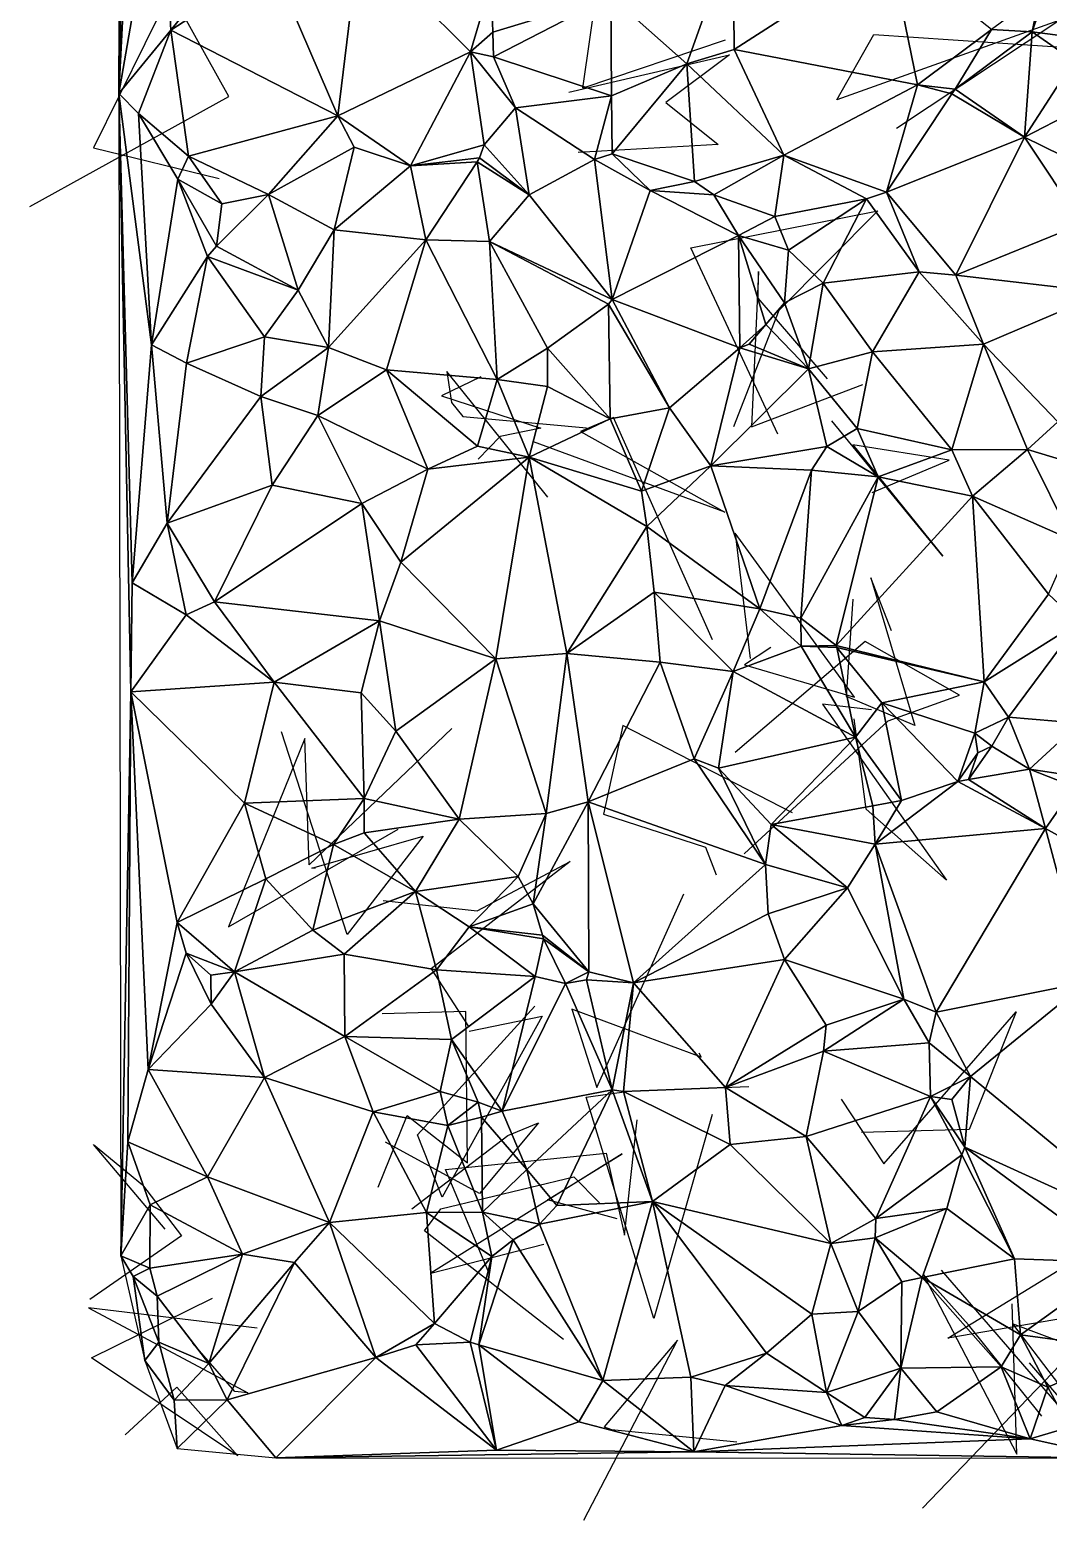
# Model space of a CAD drawing. Header units: metres. Extents: x -15.7 to 15.3, y -15.5 to 15.4.
# Drawn here: x -15.7 to -7.25, y -15.49 to -3.14 of the extents above; entities that cross this region are included whole.
import ezdxf

# ---------------------------------------------------------------- set-up
doc = ezdxf.new("R2010")
doc.units = ezdxf.units.M
doc.layers.add('CRACKS', color=1, linetype='Continuous')
doc.layers.add('STREET_MESH', color=7, linetype='Continuous')

msp = doc.modelspace()

# ---------------------------------------------------------------- linework, layer by layer
at = {"layer": 'CRACKS'}
for points in [[(-9.934, -3.224, 0.1), (-11.114, -3.621, 0.1), (-10.93, -2.331, 0.1), (-11.402, -2.995, 0.1), (-9.987, -2.974, 0.1)], [(-15.702, -4.603, 0.1), (-14.05, -3.69, 0.1), (-14.535, -2.821, 0.1), (-15.174, -4.117, 0.1), (-14.132, -4.371, 0.1)], [(-8.513, -3.954, 0.1), (-7.166, -3.061, 0.1), (-9.009, -3.718, 0.1), (-8.702, -3.178, 0.1), (-7.057, -3.286, 0.1)], [(-11.232, -3.655, 0.1), (-9.898, -3.344, 0.1), (-10.426, -3.739, 0.1), (-9.992, -4.088, 0.1), (-11.154, -4.155, 0.1)], [(-9.497, -6.49, 0.1), (-10.219, -4.944, 0.1), (-8.667, -4.638, 0.1), (-9.488, -5.464, 0.1), (-9.864, -6.429, 0.1)], [(-9.085, -6.032, 0.1), (-9.659, -5.361, 0.1), (-9.658, -5.142, 0.1), (-9.715, -6.428, 0.1), (-8.791, -6.077, 0.1)], [(-11.96, -6.015, 0.1), (-12.288, -6.173, 0.1), (-11.464, -6.44, 0.1), (-11.799, -6.51, 0.1), (-11.982, -6.696, 0.1)], [(-11.405, -7.012, 0.1), (-12.244, -5.971, 0.1), (-12.205, -6.227, 0.1), (-12.109, -6.342, 0.1), (-11.085, -6.437, 0.1)], [(-10.039, -8.194, 0.1), (-10.86, -6.352, 0.1), (-11.134, -6.467, 0.1), (-9.938, -7.137, 0.1), (-11.523, -6.553, 0.1)], [(-8.716, -6.972, 0.1), (-8.076, -6.705, 0.1), (-8.874, -6.579, 0.1), (-8.129, -7.502, 0.1), (-9.049, -6.38, 0.1)], [(-9.555, -8.259, 0.1), (-9.774, -8.402, 0.1), (-8.862, -8.67, 0.1), (-9.851, -7.31, 0.1), (-9.727, -8.349, 0.1)], [(-8.553, -8.121, 0.1), (-8.726, -7.679, 0.1), (-8.361, -8.905, 0.1), (-8.928, -8.664, 0.1), (-8.872, -7.857, 0.1)], [(-9.776, -9.968, 0.1), (-8.583, -8.865, 0.1), (-7.99, -8.653, 0.1), (-8.774, -8.209, 0.1), (-9.851, -9.129, 0.1)], [(-8.72, -8.775, 0.1), (-9.126, -8.728, 0.1), (-8.099, -10.187, 0.1), (-8.765, -9.599, 0.1), (-8.864, -8.849, 0.1)], [(-12.2, -8.929, 0.1), (-13.385, -10.059, 0.1), (-13.421, -9.011, 0.1), (-14.054, -10.573, 0.1), (-12.646, -9.764, 0.1)], [(-13.332, -10.087, 0.1), (-13.361, -10.087, 0.1), (-12.44, -9.823, 0.1), (-13.068, -10.637, 0.1), (-13.615, -8.956, 0.1)], [(-9.375, -9.629, 0.1), (-10.782, -8.903, 0.1), (-10.944, -9.64, 0.1), (-10.097, -9.913, 0.1), (-10.008, -10.141, 0.1)], [(-12.772, -10.354, 0.1), (-11.991, -10.441, 0.1), (-11.22, -10.031, 0.1), (-12.373, -10.922, 0.1), (-12.064, -11.399, 0.1)], [(-10.152, -11.618, 0.1), (-10.132, -11.654, 0.1), (-11.207, -11.257, 0.1), (-10.999, -11.905, 0.1), (-10.277, -10.299, 0.1)], [(-12.058, -11.438, 0.1), (-11.453, -11.315, 0.1), (-12.281, -12.814, 0.1), (-12.486, -12.297, 0.1), (-11.512, -11.231, 0.1)], [(-12.811, -12.73, 0.1), (-12.572, -12.137, 0.1), (-12.071, -12.529, 0.1), (-12.085, -11.274, 0.1), (-12.779, -11.295, 0.1)], [(-8.971, -12.002, 0.1), (-8.619, -12.539, 0.1), (-7.521, -11.279, 0.1), (-7.911, -12.253, 0.1), (-8.803, -12.277, 0.1)], [(-10.042, -12.129, 0.1), (-10.525, -13.821, 0.1), (-11.086, -11.984, 0.1), (-10.732, -11.935, 0.1), (-9.738, -11.897, 0.1)], [(-12.533, -12.911, 0.1), (-11.736, -12.303, 0.1), (-11.483, -12.198, 0.1), (-11.972, -12.784, 0.1), (-12.75, -12.357, 0.1)], [(-11.898, -13.434, 0.1), (-12.254, -12.584, 0.1), (-10.922, -12.45, 0.1), (-10.769, -13.13, 0.1), (-10.663, -12.172, 0.1)], [(-14.579, -13.079, 0.1), (-15.172, -12.378, 0.1), (-14.767, -12.712, 0.1), (-14.443, -13.134, 0.1), (-15.204, -13.662, 0.1)], [(-10.83, -12.993, 0.1), (-11.407, -12.837, 0.1), (-10.788, -12.454, 0.1), (-12.376, -13.444, 0.1), (-11.439, -13.203, 0.1)], [(-11.274, -13.993, 0.1), (-12.428, -13.092, 0.1), (-12.293, -12.91, 0.1), (-11.189, -12.645, 0.1), (-10.976, -12.861, 0.1)], [(-6.908, -13.78, 0.1), (-8.088, -13.983, 0.1), (-6.965, -13.296, 0.1), (-7.111, -14.607, 0.1), (-8.141, -13.42, 0.1)], [(-7.307, -14.63, 0.1), (-7.917, -13.872, 0.1), (-8.292, -13.453, 0.1), (-7.514, -14.944, 0.1), (-7.553, -13.699, 0.1)], [(-14.912, -14.783, 0.1), (-14.482, -14.389, 0.1), (-13.976, -14.957, 0.1), (-15.191, -14.145, 0.1), (-14.185, -13.652, 0.1)], [(-13.816, -13.899, 0.1), (-15.215, -13.732, 0.1), (-13.893, -14.437, 0.1), (-14.002, -14.426, 0.1), (-14.35, -14.025, 0.1)], [(-8.296, -15.391, 0.1), (-7.02, -14.064, 0.1), (-7.55, -13.863, 0.1), (-6.514, -15.224, 0.1), (-7.41, -14.186, 0.1)], [(-11.107, -15.492, 0.1), (-10.329, -14, 0.1), (-10.939, -14.719, 0.1), (-10.878, -14.739, 0.1), (-9.837, -14.842, 0.1)]]:
    msp.add_polyline3d(points, dxfattribs=at)
at = {"layer": 'STREET_MESH'}
for points in [[(-14.937, 2.007), (-14.93, 12.761), (-14.962, -3.665)], [(-14.838, 1.445), (-14.937, 2.007), (-14.962, -3.665)], [(-14.736, 0.783), (-14.838, 1.445), (-14.962, -3.665)], [(-14.613, -1.64), (-14.736, 0.783), (-14.962, -3.665)], [(-14.533, -3.141), (-14.613, -1.64), (-14.962, -3.665)], [(-13.907, -2.365), (-14.613, -1.64), (-14.533, -3.141)], [(-9.868, -2.341), (-10.881, -2.858), (-10.251, -3.421)], [(-9.859, -3.301), (-9.868, -2.341), (-10.251, -3.421)], [(-8.569, -2.47), (-9.868, -2.341), (-9.859, -3.301)], [(-13.688, -2.591), (-13.907, -2.365), (-14.533, -3.141)], [(-13.148, -3.852), (-12.971, -2.4), (-13.688, -2.591)], [(-12.971, -2.4), (-13.148, -3.852), (-12.046, -3.32)], [(-11.875, -2.74), (-12.971, -2.4), (-12.046, -3.32)], [(-8.338, -3.594), (-8.569, -2.47), (-9.859, -3.301)], [(-8.338, -3.594), (-7.725, -3.135), (-8.569, -2.47)], [(-13.148, -3.852), (-13.688, -2.591), (-14.533, -3.141)], [(-7.277, -2.827), (-6.857, -3.225), (-6.223, -2.581)], [(-11.862, -3.156), (-11.875, -2.74), (-12.046, -3.32)], [(-10.881, -2.858), (-11.875, -2.74), (-11.862, -3.156)], [(-7.387, -3.154), (-7.325, -2.84), (-7.725, -3.135)], [(-7.277, -2.827), (-7.325, -2.84), (-7.387, -3.154)], [(-6.857, -3.225), (-7.277, -2.827), (-7.387, -3.154)], [(-11.855, -3.363), (-10.881, -2.858), (-11.862, -3.156)], [(-11.855, -3.363), (-10.876, -3.685), (-10.881, -2.858)], [(-10.881, -2.858), (-10.876, -3.685), (-10.251, -3.421)], [(-14.799, -3.831), (-14.533, -3.141), (-14.962, -3.665)], [(-14.799, -3.831), (-14.384, -4.184), (-14.533, -3.141)], [(-14.384, -4.184), (-13.148, -3.852), (-14.533, -3.141)], [(-11.855, -3.363), (-11.862, -3.156), (-12.046, -3.32)], [(-8.027, -3.629), (-7.725, -3.135), (-8.338, -3.594)], [(-7.387, -3.154), (-7.725, -3.135), (-8.027, -3.629)], [(-7.45, -4.027), (-7.387, -3.154), (-8.027, -3.629)], [(-7.042, -3.396), (-7.387, -3.154), (-7.45, -4.027)], [(-6.857, -3.225), (-7.387, -3.154), (-7.042, -3.396)], [(-13.148, -3.852), (-12.544, -4.264), (-12.046, -3.32)], [(-12.544, -4.264), (-11.932, -4.091), (-12.046, -3.32)], [(-11.932, -4.091), (-11.673, -3.784), (-12.046, -3.32)], [(-11.673, -3.784), (-11.855, -3.363), (-12.046, -3.32)], [(-9.447, -4.176), (-9.859, -3.301), (-10.251, -3.421)], [(-9.447, -4.176), (-8.338, -3.594), (-9.859, -3.301)], [(-10.876, -3.685), (-11.855, -3.363), (-11.673, -3.784)], [(-10.876, -3.685), (-10.87, -4.165), (-10.251, -3.421)], [(-10.87, -4.165), (-10.189, -4.396), (-10.251, -3.421)], [(-10.189, -4.396), (-9.447, -4.176), (-10.251, -3.421)], [(-7.045, -3.817), (-7.042, -3.396), (-7.45, -4.027)], [(-14.947, -13.3), (-14.864, -8.626), (-14.962, -3.665)], [(-14.864, -8.626), (-14.852, -7.721), (-14.962, -3.665)], [(-14.852, -7.721), (-14.691, -5.75), (-14.962, -3.665)], [(-14.691, -5.75), (-14.799, -3.831), (-14.962, -3.665)], [(-10.876, -3.685), (-11.673, -3.784), (-11.017, -4.213)], [(-10.87, -4.165), (-10.876, -3.685), (-11.017, -4.213)], [(-8.338, -3.594), (-9.447, -4.176), (-8.595, -4.484)], [(-8.054, -3.669), (-8.338, -3.594), (-8.595, -4.484)], [(-7.45, -4.027), (-8.054, -3.669), (-8.595, -4.484)], [(-8.054, -3.669), (-8.027, -3.629), (-8.338, -3.594)], [(-8.054, -3.669), (-7.45, -4.027), (-8.027, -3.629)], [(-11.673, -3.784), (-11.932, -4.091), (-11.559, -4.507)], [(-11.673, -3.784), (-11.559, -4.507), (-11.017, -4.213)], [(-6.668, -4.411), (-7.045, -3.817), (-7.45, -4.027)], [(-14.799, -3.831), (-14.691, -5.75), (-14.475, -4.377)], [(-14.384, -4.184), (-14.799, -3.831), (-14.475, -4.377)], [(-13.148, -3.852), (-14.384, -4.184), (-13.722, -4.503)], [(-13.012, -4.11), (-13.148, -3.852), (-13.722, -4.503)], [(-12.544, -4.264), (-13.148, -3.852), (-13.012, -4.11)], [(-8.02, -5.172), (-7.45, -4.027), (-8.595, -4.484)], [(-6.973, -4.745), (-7.45, -4.027), (-8.02, -5.172)], [(-6.973, -4.745), (-6.668, -4.411), (-7.45, -4.027)], [(-14.11, -4.581), (-14.384, -4.184), (-14.475, -4.377)], [(-14.384, -4.184), (-14.11, -4.581), (-13.722, -4.503)], [(-13.012, -4.11), (-13.722, -4.503), (-13.176, -4.795)], [(-12.544, -4.264), (-13.012, -4.11), (-13.176, -4.795)], [(-11.932, -4.091), (-12.544, -4.264), (-11.973, -4.2)], [(-12.544, -4.264), (-11.992, -4.231), (-11.973, -4.2)], [(-11.992, -4.231), (-11.559, -4.507), (-11.973, -4.2)], [(-11.559, -4.507), (-11.932, -4.091), (-11.973, -4.2)], [(-10.87, -4.165), (-11.017, -4.213), (-10.555, -4.47)], [(-10.189, -4.396), (-10.87, -4.165), (-10.555, -4.47)], [(-10.189, -4.396), (-10.027, -4.506), (-9.447, -4.176)], [(-10.027, -4.506), (-9.523, -4.684), (-9.447, -4.176)], [(-9.523, -4.684), (-8.763, -4.54), (-9.447, -4.176)], [(-9.447, -4.176), (-8.763, -4.54), (-8.595, -4.484)], [(-12.417, -4.879), (-12.544, -4.264), (-13.176, -4.795)], [(-11.992, -4.231), (-12.544, -4.264), (-12.417, -4.879)], [(-11.992, -4.231), (-12.417, -4.879), (-11.888, -4.892)], [(-11.559, -4.507), (-11.992, -4.231), (-11.888, -4.892)], [(-11.559, -4.507), (-10.872, -5.372), (-11.017, -4.213)], [(-11.017, -4.213), (-10.872, -5.372), (-10.555, -4.47)], [(-14.475, -4.377), (-14.691, -5.75), (-14.229, -5.018)], [(-14.152, -4.931), (-14.475, -4.377), (-14.229, -5.018)], [(-14.152, -4.931), (-14.11, -4.581), (-14.475, -4.377)], [(-10.027, -4.506), (-10.189, -4.396), (-10.555, -4.47)], [(-14.152, -4.931), (-13.475, -5.296), (-13.722, -4.503)], [(-14.11, -4.581), (-14.152, -4.931), (-13.722, -4.503)], [(-13.722, -4.503), (-13.475, -5.296), (-13.176, -4.795)], [(-10.872, -5.372), (-11.559, -4.507), (-11.888, -4.892)], [(-10.872, -5.372), (-9.824, -4.844), (-10.555, -4.47)], [(-9.824, -4.844), (-10.027, -4.506), (-10.555, -4.47)], [(-10.027, -4.506), (-9.824, -4.844), (-9.523, -4.684)], [(-8.763, -4.54), (-9.523, -4.684), (-9.408, -4.965)], [(-9.121, -5.237), (-8.763, -4.54), (-9.408, -4.965)], [(-9.121, -5.237), (-8.326, -5.143), (-8.763, -4.54)], [(-8.763, -4.54), (-8.326, -5.143), (-8.595, -4.484)], [(-8.326, -5.143), (-8.02, -5.172), (-8.595, -4.484)], [(-9.523, -4.684), (-9.824, -4.844), (-9.408, -4.965)], [(-13.475, -5.296), (-13.223, -5.771), (-13.176, -4.795)], [(-13.223, -5.771), (-12.417, -4.879), (-13.176, -4.795)], [(-6.973, -4.745), (-8.02, -5.172), (-6.786, -5.315)], [(-13.475, -5.296), (-14.152, -4.931), (-14.229, -5.018)], [(-12.742, -5.955), (-12.417, -4.879), (-13.223, -5.771)], [(-12.742, -5.955), (-11.826, -6.035), (-12.417, -4.879)], [(-12.417, -4.879), (-11.826, -6.035), (-11.888, -4.892)], [(-10.901, -5.413), (-10.872, -5.372), (-11.888, -4.892)], [(-11.407, -5.777), (-10.901, -5.413), (-11.888, -4.892)], [(-11.826, -6.035), (-11.407, -5.777), (-11.888, -4.892)], [(-9.811, -5.775), (-9.824, -4.844), (-10.872, -5.372)], [(-9.824, -4.844), (-9.442, -5.4), (-9.408, -4.965)], [(-9.824, -4.844), (-9.598, -5.58), (-9.442, -5.4)], [(-9.598, -5.58), (-9.824, -4.844), (-9.811, -5.775)], [(-14.691, -5.75), (-14.401, -5.901), (-14.229, -5.018)], [(-14.401, -5.901), (-13.754, -5.682), (-14.229, -5.018)], [(-13.754, -5.682), (-13.475, -5.296), (-14.229, -5.018)], [(-9.442, -5.4), (-9.121, -5.237), (-9.408, -4.965)], [(-8.712, -5.807), (-8.326, -5.143), (-9.121, -5.237)], [(-8.326, -5.143), (-8.712, -5.807), (-7.79, -5.743)], [(-8.326, -5.143), (-7.79, -5.743), (-8.02, -5.172)], [(-8.02, -5.172), (-7.79, -5.743), (-6.786, -5.315)], [(-13.223, -5.771), (-13.475, -5.296), (-13.754, -5.682)], [(-9.121, -5.237), (-9.442, -5.4), (-9.244, -5.948)], [(-8.712, -5.807), (-9.121, -5.237), (-9.244, -5.948)], [(-11.407, -5.777), (-10.889, -6.362), (-10.901, -5.413)], [(-10.397, -6.272), (-10.872, -5.372), (-10.901, -5.413)], [(-10.889, -6.362), (-10.397, -6.272), (-10.901, -5.413)], [(-10.397, -6.272), (-9.811, -5.775), (-10.872, -5.372)], [(-9.442, -5.4), (-9.598, -5.58), (-9.244, -5.948)], [(-7.79, -5.743), (-7.176, -6.387), (-6.786, -5.315)], [(-14.401, -5.901), (-13.786, -6.176), (-13.754, -5.682)], [(-13.786, -6.176), (-13.223, -5.771), (-13.754, -5.682)], [(-9.734, -5.744), (-9.598, -5.58), (-9.811, -5.775)], [(-9.598, -5.58), (-9.734, -5.744), (-9.244, -5.948)], [(-14.563, -7.226), (-14.691, -5.75), (-14.852, -7.721)], [(-14.401, -5.901), (-14.691, -5.75), (-14.563, -7.226)], [(-13.223, -5.771), (-13.786, -6.176), (-13.313, -6.334)], [(-12.742, -5.955), (-13.223, -5.771), (-13.313, -6.334)], [(-11.409, -6.094), (-11.407, -5.777), (-11.826, -6.035)], [(-11.407, -5.777), (-11.409, -6.094), (-10.889, -6.362)], [(-9.811, -5.775), (-10.397, -6.272), (-10.054, -6.752)], [(-9.244, -5.948), (-9.811, -5.775), (-10.054, -6.752)], [(-9.734, -5.744), (-9.811, -5.775), (-9.244, -5.948)], [(-8.712, -5.807), (-8.054, -6.62), (-7.79, -5.743)], [(-7.79, -5.743), (-8.054, -6.62), (-7.425, -6.617)], [(-7.176, -6.387), (-7.79, -5.743), (-7.425, -6.617)], [(-13.786, -6.176), (-14.401, -5.901), (-14.563, -7.226)], [(-8.839, -6.442), (-8.712, -5.807), (-9.244, -5.948)], [(-8.054, -6.62), (-8.712, -5.807), (-8.839, -6.442)], [(-12.401, -6.78), (-12.742, -5.955), (-13.313, -6.334)], [(-12.401, -6.78), (-11.988, -6.588), (-12.742, -5.955)], [(-11.988, -6.588), (-11.826, -6.035), (-12.742, -5.955)], [(-11.826, -6.035), (-11.988, -6.588), (-11.561, -6.679)], [(-11.409, -6.094), (-11.826, -6.035), (-11.561, -6.679)], [(-9.09, -6.593), (-9.244, -5.948), (-10.054, -6.752)], [(-9.09, -6.593), (-8.839, -6.442), (-9.244, -5.948)], [(-13.692, -6.913), (-13.786, -6.176), (-14.563, -7.226)], [(-13.786, -6.176), (-13.692, -6.913), (-13.313, -6.334)], [(-10.889, -6.362), (-11.409, -6.094), (-11.561, -6.679)], [(-10.629, -6.963), (-10.397, -6.272), (-10.889, -6.362)], [(-10.397, -6.272), (-10.629, -6.963), (-10.054, -6.752)], [(-13.692, -6.913), (-12.947, -7.063), (-13.313, -6.334)], [(-12.947, -7.063), (-12.401, -6.78), (-13.313, -6.334)], [(-10.629, -6.963), (-10.889, -6.362), (-11.561, -6.679)], [(-6.587, -6.87), (-7.176, -6.387), (-7.425, -6.617)], [(-8.839, -6.442), (-9.09, -6.593), (-8.664, -6.844)], [(-8.054, -6.62), (-8.839, -6.442), (-8.664, -6.844)], [(-11.988, -6.588), (-12.401, -6.78), (-11.561, -6.679)], [(-9.217, -6.789), (-9.09, -6.593), (-10.054, -6.752)], [(-9.09, -6.593), (-9.217, -6.789), (-8.664, -6.844)], [(-7.882, -7.004), (-8.054, -6.62), (-8.664, -6.844)], [(-8.054, -6.62), (-7.882, -7.004), (-7.425, -6.617)], [(-7.425, -6.617), (-7.882, -7.004), (-7.054, -7.368)], [(-6.587, -6.87), (-7.425, -6.617), (-7.054, -7.368)], [(-12.401, -6.78), (-12.947, -7.063), (-12.625, -7.551)], [(-12.401, -6.78), (-12.625, -7.551), (-11.561, -6.679)], [(-12.625, -7.551), (-11.836, -8.352), (-11.561, -6.679)], [(-11.836, -8.352), (-11.246, -8.308), (-11.561, -6.679)], [(-11.246, -8.308), (-10.584, -7.256), (-11.561, -6.679)], [(-10.584, -7.256), (-10.629, -6.963), (-11.561, -6.679)], [(-10.629, -6.963), (-10.584, -7.256), (-10.054, -6.752)], [(-10.584, -7.256), (-9.647, -7.937), (-10.054, -6.752)], [(-9.647, -7.937), (-9.217, -6.789), (-10.054, -6.752)], [(-9.306, -8.016), (-9.217, -6.789), (-9.647, -7.937)], [(-9.217, -6.789), (-9.306, -8.016), (-8.664, -6.844)], [(-13.692, -6.913), (-14.563, -7.226), (-14.169, -7.878)], [(-12.947, -7.063), (-13.692, -6.913), (-14.169, -7.878)], [(-9.306, -8.016), (-9.014, -8.241), (-8.664, -6.844)], [(-9.014, -8.241), (-7.882, -7.004), (-8.664, -6.844)], [(-7.786, -8.543), (-7.882, -7.004), (-9.014, -8.241)], [(-7.882, -7.004), (-7.252, -7.817), (-7.054, -7.368)], [(-7.882, -7.004), (-7.786, -8.543), (-7.252, -7.817)], [(-12.802, -8.036), (-12.947, -7.063), (-14.169, -7.878)], [(-12.947, -7.063), (-12.802, -8.036), (-12.625, -7.551)], [(-14.405, -7.986), (-14.563, -7.226), (-14.852, -7.721)], [(-14.563, -7.226), (-14.405, -7.986), (-14.169, -7.878)], [(-10.522, -7.799), (-10.584, -7.256), (-11.246, -8.308)], [(-10.584, -7.256), (-10.522, -7.799), (-9.647, -7.937)], [(-12.802, -8.036), (-11.836, -8.352), (-12.625, -7.551)], [(-14.864, -8.626), (-14.405, -7.986), (-14.852, -7.721)], [(-14.405, -7.986), (-13.675, -8.546), (-14.169, -7.878)], [(-13.675, -8.546), (-12.802, -8.036), (-14.169, -7.878)], [(-10.522, -7.799), (-11.246, -8.308), (-10.472, -8.379)], [(-9.867, -8.458), (-10.522, -7.799), (-10.472, -8.379)], [(-9.647, -7.937), (-10.522, -7.799), (-9.867, -8.458)], [(-7.252, -7.817), (-7.786, -8.543), (-7.001, -8.051)], [(-13.675, -8.546), (-14.405, -7.986), (-14.864, -8.626)], [(-9.303, -8.246), (-9.647, -7.937), (-9.867, -8.458)], [(-9.303, -8.246), (-9.306, -8.016), (-9.647, -7.937)], [(-9.306, -8.016), (-9.303, -8.246), (-9.014, -8.241)], [(-12.802, -8.036), (-13.675, -8.546), (-12.952, -8.633)], [(-12.667, -8.952), (-12.802, -8.036), (-12.952, -8.633)], [(-12.667, -8.952), (-11.836, -8.352), (-12.802, -8.036)], [(-7.786, -8.543), (-7.583, -8.835), (-7.001, -8.051)], [(-7.583, -8.835), (-6.995, -8.884), (-7.001, -8.051)], [(-8.853, -9), (-9.303, -8.246), (-9.867, -8.458)], [(-9.303, -8.246), (-9.007, -8.259), (-9.014, -8.241)], [(-9.303, -8.246), (-8.853, -9), (-9.007, -8.259)], [(-9.007, -8.259), (-7.786, -8.543), (-9.014, -8.241)], [(-8.634, -8.716), (-7.786, -8.543), (-9.007, -8.259)], [(-8.853, -9), (-8.634, -8.716), (-9.007, -8.259)], [(-11.836, -8.352), (-12.667, -8.952), (-12.141, -9.68)], [(-11.836, -8.352), (-12.141, -9.68), (-11.42, -9.635)], [(-11.246, -8.308), (-11.836, -8.352), (-11.42, -9.635)], [(-11.071, -9.536), (-11.246, -8.308), (-11.42, -9.635)], [(-11.246, -8.308), (-11.071, -9.536), (-10.472, -8.379)], [(-11.071, -9.536), (-10.19, -9.182), (-10.472, -8.379)], [(-10.19, -9.182), (-9.867, -8.458), (-10.472, -8.379)], [(-10.19, -9.182), (-9.99, -9.257), (-9.867, -8.458)], [(-9.99, -9.257), (-8.853, -9), (-9.867, -8.458)], [(-14.864, -8.626), (-14.947, -13.3), (-14.888, -12.355)], [(-14.721, -11.757), (-14.864, -8.626), (-14.888, -12.355)], [(-13.675, -8.546), (-14.864, -8.626), (-13.92, -9.547)], [(-14.864, -8.626), (-14.479, -10.536), (-13.92, -9.547)], [(-14.864, -8.626), (-14.721, -11.757), (-14.479, -10.536)], [(-12.928, -9.509), (-13.675, -8.546), (-13.92, -9.547)], [(-13.675, -8.546), (-12.928, -9.509), (-12.952, -8.633)], [(-12.928, -9.509), (-12.667, -8.952), (-12.952, -8.633)], [(-8.634, -8.716), (-7.863, -8.967), (-7.786, -8.543)], [(-7.863, -8.967), (-7.583, -8.835), (-7.786, -8.543)], [(-8.853, -9), (-8.472, -9.526), (-8.634, -8.716)], [(-8.472, -9.526), (-8.003, -9.369), (-8.634, -8.716)], [(-8.003, -9.369), (-7.863, -8.967), (-8.634, -8.716)], [(-7.863, -8.967), (-7.721, -9.075), (-7.583, -8.835)], [(-7.721, -9.075), (-7.409, -9.266), (-7.583, -8.835)], [(-7.583, -8.835), (-7.409, -9.266), (-6.995, -8.884)], [(-7.409, -9.266), (-7.08, -9.316), (-6.995, -8.884)], [(-12.667, -8.952), (-12.928, -9.509), (-12.141, -9.68)], [(-8.853, -9), (-9.99, -9.257), (-9.552, -9.726)], [(-8.853, -9), (-9.552, -9.726), (-8.708, -9.571)], [(-8.472, -9.526), (-8.853, -9), (-8.708, -9.571)], [(-8.003, -9.369), (-7.839, -9.131), (-7.863, -8.967)], [(-7.839, -9.131), (-7.721, -9.075), (-7.863, -8.967)], [(-7.839, -9.131), (-8.003, -9.369), (-7.915, -9.352)], [(-7.721, -9.075), (-7.915, -9.352), (-7.409, -9.266)], [(-7.721, -9.075), (-7.839, -9.131), (-7.915, -9.352)], [(-9.6, -10.056), (-10.19, -9.182), (-11.071, -9.536)], [(-9.6, -10.056), (-9.99, -9.257), (-10.19, -9.182)], [(-9.99, -9.257), (-9.6, -10.056), (-9.552, -9.726)], [(-8.003, -9.369), (-8.69, -9.887), (-7.277, -9.757)], [(-8.003, -9.369), (-8.472, -9.526), (-8.69, -9.887)], [(-7.915, -9.352), (-8.003, -9.369), (-7.277, -9.757)], [(-7.409, -9.266), (-7.915, -9.352), (-7.277, -9.757)], [(-7.409, -9.266), (-7.277, -9.757), (-7.036, -9.414)], [(-7.08, -9.316), (-7.409, -9.266), (-7.036, -9.414)], [(-13.183, -9.891), (-12.928, -9.509), (-13.92, -9.547)], [(-12.928, -9.793), (-12.928, -9.509), (-13.183, -9.891)], [(-12.928, -9.509), (-12.928, -9.793), (-12.141, -9.68)], [(-7.277, -9.757), (-7.033, -9.893), (-7.036, -9.414)], [(-14.479, -10.536), (-13.745, -10.174), (-13.92, -9.547)], [(-13.745, -10.174), (-13.183, -9.891), (-13.92, -9.547)], [(-12.141, -9.68), (-11.65, -10.155), (-11.42, -9.635)], [(-11.65, -10.155), (-11.526, -10.382), (-11.42, -9.635)], [(-11.526, -10.382), (-11.066, -10.947), (-11.071, -9.536)], [(-11.526, -10.382), (-11.071, -9.536), (-11.42, -9.635)], [(-11.066, -10.947), (-10.693, -11.038), (-11.071, -9.536)], [(-10.693, -11.038), (-9.6, -10.056), (-11.071, -9.536)], [(-9.552, -9.726), (-8.69, -9.887), (-8.708, -9.571)], [(-8.69, -9.887), (-8.472, -9.526), (-8.708, -9.571)], [(-12.141, -9.68), (-12.928, -9.793), (-12.502, -10.281)], [(-11.65, -10.155), (-12.141, -9.68), (-12.502, -10.281)], [(-9.6, -10.056), (-8.918, -10.25), (-9.552, -9.726)], [(-8.918, -10.25), (-8.69, -9.887), (-9.552, -9.726)], [(-8.69, -9.887), (-8.185, -11.281), (-7.277, -9.757)], [(-8.185, -11.281), (-6.938, -11.032), (-7.277, -9.757)], [(-6.938, -11.032), (-7.033, -9.893), (-7.277, -9.757)], [(-12.928, -9.793), (-13.183, -9.891), (-12.502, -10.281)], [(-13.354, -10.601), (-13.183, -9.891), (-13.745, -10.174)], [(-13.183, -9.891), (-13.354, -10.601), (-12.502, -10.281)], [(-8.451, -11.174), (-8.69, -9.887), (-8.918, -10.25)], [(-8.69, -9.887), (-8.451, -11.174), (-8.185, -11.281)], [(-9.577, -10.466), (-9.6, -10.056), (-10.693, -11.038)], [(-9.6, -10.056), (-9.577, -10.466), (-8.918, -10.25)], [(-14.003, -10.946), (-13.745, -10.174), (-14.479, -10.536)], [(-14.003, -10.946), (-13.354, -10.601), (-13.745, -10.174)], [(-12.058, -10.574), (-11.65, -10.155), (-12.502, -10.281)], [(-12.058, -10.574), (-11.526, -10.382), (-11.65, -10.155)], [(-8.918, -10.25), (-9.577, -10.466), (-9.443, -10.843)], [(-8.451, -11.174), (-8.918, -10.25), (-9.443, -10.843)], [(-13.354, -10.601), (-13.094, -10.801), (-12.502, -10.281)], [(-13.094, -10.801), (-12.327, -10.931), (-12.502, -10.281)], [(-12.327, -10.931), (-12.058, -10.574), (-12.502, -10.281)], [(-11.526, -10.382), (-12.058, -10.574), (-11.449, -10.641)], [(-11.066, -10.947), (-11.526, -10.382), (-11.449, -10.641)], [(-9.577, -10.466), (-10.693, -11.038), (-9.443, -10.843)], [(-14.721, -11.757), (-14.406, -10.792), (-14.479, -10.536)], [(-14.406, -10.792), (-14.003, -10.946), (-14.479, -10.536)], [(-13.354, -10.601), (-14.003, -10.946), (-13.094, -10.801)], [(-11.511, -10.984), (-12.058, -10.574), (-12.327, -10.931)], [(-12.058, -10.574), (-11.441, -10.674), (-11.449, -10.641)], [(-12.058, -10.574), (-11.511, -10.984), (-11.441, -10.674)], [(-11.441, -10.674), (-11.511, -10.984), (-11.258, -11.044)], [(-11.441, -10.674), (-11.066, -10.947), (-11.449, -10.641)], [(-11.066, -10.947), (-11.441, -10.674), (-11.258, -11.044)], [(-14.406, -10.792), (-14.721, -11.757), (-14.198, -11.213)], [(-14.2, -10.973), (-14.406, -10.792), (-14.198, -11.213)], [(-14.2, -10.973), (-14.003, -10.946), (-14.406, -10.792)], [(-13.094, -10.801), (-14.003, -10.946), (-13.089, -11.481)], [(-12.327, -10.931), (-13.094, -10.801), (-13.089, -11.481)], [(-10.693, -11.038), (-9.931, -11.906), (-9.443, -10.843)], [(-9.931, -11.906), (-9.095, -11.387), (-9.443, -10.843)], [(-9.095, -11.387), (-8.451, -11.174), (-9.443, -10.843)], [(-14.003, -10.946), (-14.2, -10.973), (-14.198, -11.213)], [(-13.756, -11.821), (-14.003, -10.946), (-14.198, -11.213)], [(-14.003, -10.946), (-13.756, -11.821), (-13.089, -11.481)], [(-12.204, -11.508), (-12.327, -10.931), (-13.089, -11.481)], [(-12.204, -11.508), (-11.511, -10.984), (-12.327, -10.931)], [(-11.511, -10.984), (-12.204, -11.508), (-11.784, -12.102)], [(-11.511, -10.984), (-11.784, -12.102), (-11.258, -11.044)], [(-11.085, -11.012), (-11.066, -10.947), (-11.258, -11.044)], [(-11.066, -10.947), (-11.085, -11.012), (-10.693, -11.038)], [(-11.784, -12.102), (-10.871, -11.924), (-11.258, -11.044)], [(-10.871, -11.924), (-11.085, -11.012), (-11.258, -11.044)], [(-11.085, -11.012), (-10.871, -11.924), (-10.693, -11.038)], [(-10.871, -11.924), (-10.776, -11.938), (-10.693, -11.038)], [(-10.693, -11.038), (-10.776, -11.938), (-9.931, -11.906)], [(-7.9, -11.813), (-6.938, -11.032), (-8.185, -11.281)], [(-7.9, -11.813), (-6.249, -13.174), (-6.938, -11.032)], [(-14.721, -11.757), (-13.756, -11.821), (-14.198, -11.213)], [(-8.451, -11.174), (-9.095, -11.387), (-9.119, -11.604)], [(-8.243, -11.534), (-8.451, -11.174), (-9.119, -11.604)], [(-8.451, -11.174), (-8.243, -11.534), (-8.185, -11.281)], [(-8.243, -11.534), (-7.9, -11.813), (-8.185, -11.281)], [(-13.756, -11.821), (-12.853, -12.108), (-13.089, -11.481)], [(-12.853, -12.108), (-12.297, -11.937), (-13.089, -11.481)], [(-12.297, -11.937), (-12.204, -11.508), (-13.089, -11.481)], [(-9.119, -11.604), (-9.095, -11.387), (-9.931, -11.906)], [(-11.983, -12.026), (-12.204, -11.508), (-12.297, -11.937)], [(-12.204, -11.508), (-11.983, -12.026), (-11.784, -12.102)], [(-9.119, -11.604), (-9.931, -11.906), (-9.261, -12.31)], [(-8.231, -11.98), (-9.119, -11.604), (-9.261, -12.31)], [(-8.231, -11.98), (-8.243, -11.534), (-9.119, -11.604)], [(-7.9, -11.813), (-8.243, -11.534), (-8.231, -11.98)], [(-14.229, -12.646), (-14.721, -11.757), (-14.888, -12.355)], [(-13.756, -11.821), (-14.721, -11.757), (-14.229, -12.646)], [(-13.215, -13.024), (-13.756, -11.821), (-14.229, -12.646)], [(-13.215, -13.024), (-12.853, -12.108), (-13.756, -11.821)], [(-8.054, -12.005), (-7.9, -11.813), (-8.231, -11.98)], [(-8.054, -12.005), (-7.947, -12.4), (-7.9, -11.813)], [(-7.9, -11.813), (-7.947, -12.4), (-6.249, -13.174)], [(-12.853, -12.108), (-12.233, -12.22), (-12.297, -11.937)], [(-12.233, -12.22), (-11.983, -12.026), (-12.297, -11.937)], [(-11.784, -12.102), (-11.579, -12.586), (-10.871, -11.924)], [(-11.579, -12.586), (-11.33, -12.882), (-10.871, -11.924)], [(-11.33, -12.882), (-10.536, -12.851), (-10.871, -11.924)], [(-10.536, -12.851), (-10.776, -11.938), (-10.871, -11.924)], [(-10.776, -11.938), (-9.893, -12.377), (-9.931, -11.906)], [(-10.536, -12.851), (-9.893, -12.377), (-10.776, -11.938)], [(-9.931, -11.906), (-9.893, -12.377), (-9.261, -12.31)], [(-8.685, -12.99), (-8.231, -11.98), (-9.261, -12.31)], [(-7.97, -12.463), (-8.231, -11.98), (-8.685, -12.99)], [(-7.947, -12.4), (-8.054, -12.005), (-8.231, -11.98)], [(-7.97, -12.463), (-7.947, -12.4), (-8.231, -11.98)], [(-11.954, -12.152), (-11.983, -12.026), (-12.233, -12.22)], [(-11.983, -12.026), (-11.954, -12.152), (-11.784, -12.102)], [(-11.954, -12.152), (-11.579, -12.586), (-11.784, -12.102)], [(-13.215, -13.024), (-12.411, -12.94), (-12.853, -12.108)], [(-12.411, -12.94), (-12.233, -12.22), (-12.853, -12.108)], [(-12.233, -12.22), (-12.411, -12.94), (-11.946, -12.937)], [(-11.954, -12.152), (-12.233, -12.22), (-11.946, -12.937)], [(-11.579, -12.586), (-11.954, -12.152), (-11.946, -12.937)], [(-9.893, -12.377), (-9.058, -13.197), (-9.261, -12.31)], [(-9.058, -13.197), (-8.685, -12.99), (-9.261, -12.31)], [(-14.947, -13.3), (-14.702, -12.878), (-14.888, -12.355)], [(-14.702, -12.878), (-14.229, -12.646), (-14.888, -12.355)], [(-9.893, -12.377), (-10.536, -12.851), (-9.058, -13.197)], [(-7.97, -12.463), (-8.685, -12.99), (-8.096, -12.909)], [(-7.535, -13.325), (-7.97, -12.463), (-8.096, -12.909)], [(-7.947, -12.4), (-7.97, -12.463), (-7.535, -13.325)], [(-7.947, -12.4), (-7.535, -13.325), (-6.65, -13.356)], [(-6.249, -13.174), (-7.947, -12.4), (-6.65, -13.356)], [(-11.473, -13.037), (-11.579, -12.586), (-11.946, -12.937)], [(-11.473, -13.037), (-11.33, -12.882), (-11.579, -12.586)], [(-14.702, -12.878), (-13.938, -13.287), (-14.229, -12.646)], [(-13.938, -13.287), (-13.215, -13.024), (-14.229, -12.646)], [(-14.707, -13.402), (-14.702, -12.878), (-14.947, -13.3)], [(-13.938, -13.287), (-14.702, -12.878), (-14.707, -13.402)], [(-12.345, -13.862), (-12.411, -12.94), (-13.215, -13.024)], [(-12.411, -12.94), (-11.87, -13.306), (-11.946, -12.937)], [(-11.87, -13.306), (-12.411, -12.94), (-12.345, -13.862)], [(-11.473, -13.037), (-11.946, -12.937), (-11.693, -13.169)], [(-11.946, -12.937), (-11.87, -13.306), (-11.693, -13.169)], [(-10.536, -12.851), (-11.473, -13.037), (-10.95, -14.334)], [(-11.33, -12.882), (-11.473, -13.037), (-10.536, -12.851)], [(-10.536, -12.851), (-10.95, -14.334), (-10.218, -14.307)], [(-9.59, -14.107), (-10.536, -12.851), (-10.218, -14.307)], [(-10.536, -12.851), (-9.59, -14.107), (-9.216, -13.785)], [(-9.058, -13.197), (-10.536, -12.851), (-9.216, -13.785)], [(-8.685, -12.99), (-8.689, -13.151), (-8.096, -12.909)], [(-8.689, -13.151), (-8.299, -13.481), (-8.096, -12.909)], [(-8.299, -13.481), (-7.535, -13.325), (-8.096, -12.909)], [(-13.938, -13.287), (-13.506, -13.355), (-13.215, -13.024)], [(-13.215, -13.024), (-13.506, -13.355), (-12.831, -14.142)], [(-12.345, -13.862), (-13.215, -13.024), (-12.831, -14.142)], [(-10.95, -14.334), (-11.473, -13.037), (-11.693, -13.169)], [(-9.058, -13.197), (-8.689, -13.151), (-8.685, -12.99)], [(-11.978, -14.037), (-10.95, -14.334), (-11.693, -13.169)], [(-11.87, -13.306), (-11.978, -14.037), (-11.693, -13.169)], [(-9.058, -13.197), (-9.216, -13.785), (-8.832, -13.762)], [(-8.689, -13.151), (-9.058, -13.197), (-8.832, -13.762)], [(-8.469, -13.517), (-8.689, -13.151), (-8.832, -13.762)], [(-8.469, -13.517), (-8.299, -13.481), (-8.689, -13.151)], [(-14.748, -14.167), (-14.844, -13.471), (-14.947, -13.3)], [(-14.844, -13.471), (-14.707, -13.402), (-14.947, -13.3)], [(-13.938, -13.287), (-14.707, -13.402), (-14.644, -13.635)], [(-13.938, -13.287), (-14.644, -13.635), (-14.216, -14.194)], [(-13.506, -13.355), (-13.938, -13.287), (-14.216, -14.194)], [(-11.87, -13.306), (-12.345, -13.862), (-12.048, -14.017)], [(-11.87, -13.306), (-12.048, -14.017), (-11.978, -14.037)], [(-8.299, -13.481), (-7.483, -13.954), (-7.535, -13.325)], [(-7.535, -13.325), (-7.483, -13.954), (-6.65, -13.356)], [(-14.707, -13.402), (-14.844, -13.471), (-14.644, -13.635)], [(-14.066, -14.493), (-13.506, -13.355), (-14.216, -14.194)], [(-12.831, -14.142), (-13.506, -13.355), (-14.066, -14.493)], [(-7.483, -13.954), (-6.546, -14.082), (-6.65, -13.356)], [(-14.631, -14.015), (-14.844, -13.471), (-14.748, -14.167)], [(-14.844, -13.471), (-14.631, -14.015), (-14.644, -13.635)], [(-8.477, -14.231), (-8.469, -13.517), (-8.832, -13.762)], [(-8.299, -13.481), (-8.477, -14.231), (-7.645, -14.22)], [(-8.299, -13.481), (-8.469, -13.517), (-8.477, -14.231)], [(-7.483, -13.954), (-8.299, -13.481), (-7.645, -14.22)], [(-14.644, -13.635), (-14.631, -14.015), (-14.216, -14.194)], [(-9.59, -14.107), (-9.093, -14.434), (-9.216, -13.785)], [(-9.216, -13.785), (-9.093, -14.434), (-8.832, -13.762)], [(-9.093, -14.434), (-8.477, -14.231), (-8.832, -13.762)], [(-12.5, -14.038), (-12.345, -13.862), (-12.831, -14.142)], [(-12.345, -13.862), (-12.5, -14.038), (-12.048, -14.017)], [(-7.257, -14.388), (-7.483, -13.954), (-7.645, -14.22)], [(-6.546, -14.082), (-7.483, -13.954), (-7.257, -14.388)], [(-14.505, -14.496), (-14.631, -14.015), (-14.748, -14.167)], [(-14.631, -14.015), (-14.505, -14.496), (-14.216, -14.194)], [(-12.5, -14.038), (-12.831, -14.142), (-11.831, -14.912)], [(-12.048, -14.017), (-12.5, -14.038), (-11.831, -14.912)], [(-11.978, -14.037), (-12.048, -14.017), (-11.831, -14.912)], [(-11.149, -14.677), (-11.978, -14.037), (-11.831, -14.912)], [(-11.978, -14.037), (-11.149, -14.677), (-10.95, -14.334)], [(-7.079, -14.72), (-6.546, -14.082), (-7.257, -14.388)], [(-14.505, -14.496), (-14.748, -14.167), (-14.479, -14.897)], [(-14.505, -14.496), (-14.066, -14.493), (-14.216, -14.194)], [(-12.831, -14.142), (-14.066, -14.493), (-13.661, -14.975)], [(-11.831, -14.912), (-12.831, -14.142), (-13.661, -14.975)], [(-9.934, -14.374), (-9.59, -14.107), (-10.218, -14.307)], [(-9.934, -14.374), (-9.093, -14.434), (-9.59, -14.107)], [(-10.95, -14.334), (-10.195, -14.924), (-10.218, -14.307)], [(-10.195, -14.924), (-9.934, -14.374), (-10.218, -14.307)], [(-8.477, -14.231), (-9.093, -14.434), (-8.775, -14.64)], [(-8.529, -14.656), (-8.477, -14.231), (-8.775, -14.64)], [(-8.477, -14.231), (-8.529, -14.656), (-8.177, -14.593)], [(-8.477, -14.231), (-8.177, -14.593), (-7.645, -14.22)], [(-8.177, -14.593), (-7.404, -14.818), (-7.645, -14.22)], [(-7.404, -14.818), (-7.257, -14.388), (-7.645, -14.22)], [(-10.95, -14.334), (-11.149, -14.677), (-10.195, -14.924)], [(-9.934, -14.374), (-10.195, -14.924), (-8.967, -14.707)], [(-9.093, -14.434), (-9.934, -14.374), (-8.967, -14.707)], [(-8.775, -14.64), (-9.093, -14.434), (-8.967, -14.707)], [(-7.079, -14.72), (-7.257, -14.388), (-7.404, -14.818)], [(-14.066, -14.493), (-14.505, -14.496), (-14.479, -14.897)], [(-13.661, -14.975), (-14.066, -14.493), (-14.479, -14.897)], [(-10.195, -14.924), (-11.149, -14.677), (-11.831, -14.912)], [(-8.529, -14.656), (-8.775, -14.64), (-8.967, -14.707)], [(-7.404, -14.818), (-8.529, -14.656), (-8.967, -14.707)], [(-8.177, -14.593), (-8.529, -14.656), (-7.404, -14.818)], [(-10.195, -14.924), (-7.404, -14.818), (-8.967, -14.707)], [(-7.404, -14.818), (-10.195, -14.924), (-6.677, -14.977)], [(-7.079, -14.72), (-7.404, -14.818), (-6.677, -14.977)], [(-10.195, -14.924), (-11.831, -14.912), (-13.661, -14.975)], [(-10.195, -14.924), (-13.661, -14.975), (-6.677, -14.977)]]:
    msp.add_3dface(points, dxfattribs=at)

doc.saveas('drawing.dxf')
